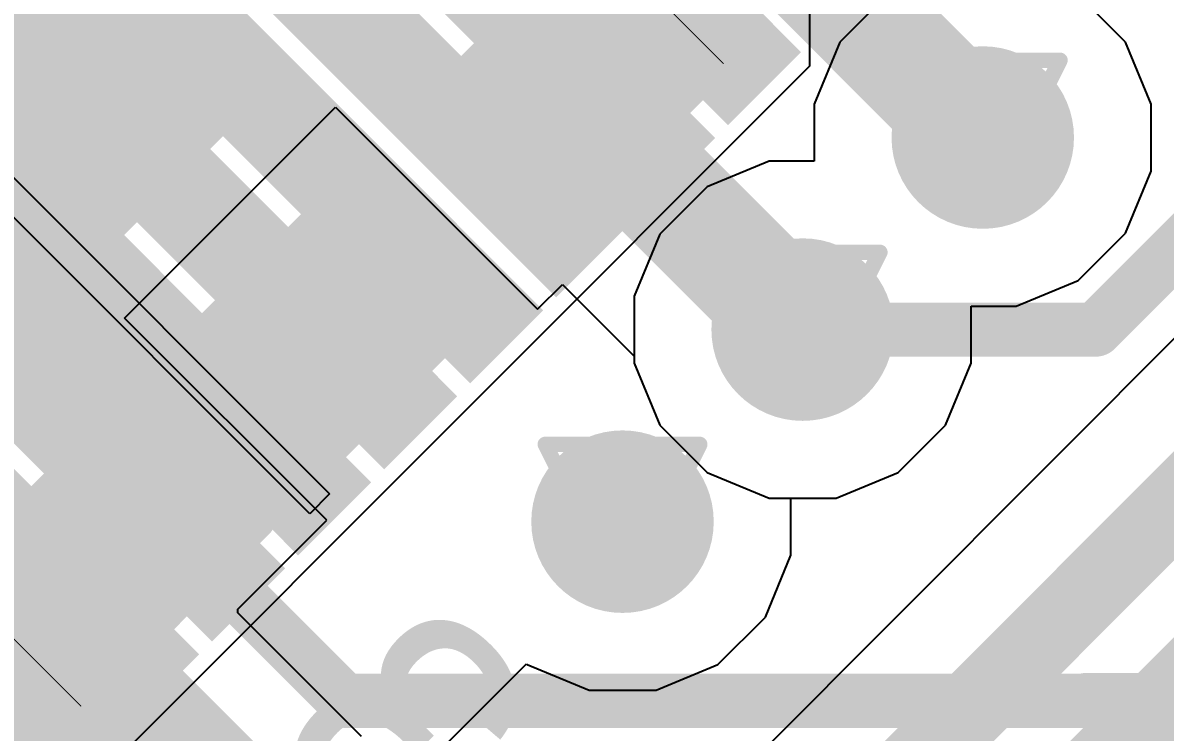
# Model space of a CAD drawing. Header units: inches. Extents: x 0 to 5359, y 0 to 5098.
# Drawn here: x 59.524 to 63.281, y 52.955 to 55.286 of the extents above; entities that cross this region are included whole.
import ezdxf

# ---------------------------------------------------------------- set-up
doc = ezdxf.new("R2010")
doc.units = ezdxf.units.IN
for name, color, linetype in [('Bottom Layer', 5, 'Continuous'), ('Bottom Overlay', 54, 'Continuous'), ('Bottom Paste', 16, 'Continuous'), ('Bottom Solder', 6, 'Continuous'), ('Drill Drawing', 1, 'Continuous'), ('Layer 1', 16, 'Continuous'), ('Layer 2', 76, 'Continuous'), ('Top Layer', 1, 'Continuous'), ('Top Paste', 8, 'Continuous'), ('Top Solder', 216, 'Continuous'), ('Via Holes', 16, 'Continuous')]:
    doc.layers.add(name, color=color, linetype=linetype)
doc.styles.add('Arial', font='', dxfattribs={"height": 0.2})
doc.styles.get('Arial').set_extended_font_data('Arial')

# ---------------------------------------------------------------- blocks, each defined once
blk = doc.blocks.new('LQFP_128_EP_14_14__64')
at = {"layer": 'Top Layer'}
for points in [[(6.849678959999999, 1.2995402), (6.849678959999999, 1.4995398), (8.349675959999999, 1.4995398), (8.349675959999999, 1.2995402)], [(6.849678959999999, 0.8999981999999997), (6.849678959999999, 1.0999978), (8.349675959999999, 1.0999978), (8.349675959999999, 0.8999982000000001)], [(6.849681499999999, 0.4999481999999998), (6.849681499999999, 0.6999477999999998), (8.3496785, 0.6999478000000001), (8.3496785, 0.4999482000000001)], [(6.849681499999999, 0.09989819999999985), (6.849681499999999, 0.2998977999999998), (8.3496785, 0.2998978000000001), (8.3496785, 0.09989820000000012)], [(6.849681499999999, -0.2998978000000001), (6.849681499999999, -0.09989820000000012), (8.3496785, -0.09989819999999985), (8.3496785, -0.2998977999999998)], [(6.849681499999999, -0.6999478000000001), (6.849681499999999, -0.4999482000000001), (8.3496785, -0.4999481999999998), (8.3496785, -0.6999477999999998)], [(6.849678959999999, -1.0999978), (6.849678959999999, -0.8999982000000001), (8.349675959999999, -0.8999981999999997), (8.349675959999999, -1.0999978)], [(6.849678959999999, -1.4995398), (6.849678959999999, -1.2995402), (8.349675959999999, -1.2995402), (8.349675959999999, -1.4995398)], [(6.849681499999999, -1.9000978), (6.849681499999999, -1.7000982), (8.3496785, -1.7000982), (8.3496785, -1.9000978)]]:
    blk.add_hatch(color=1, dxfattribs=at).paths.add_polyline_path(points)
at = {"layer": 'Top Paste'}
for points in [[(6.849678959999999, 1.2995402), (6.849678959999999, 1.4995398), (8.349675959999999, 1.4995398), (8.349675959999999, 1.2995402)], [(6.849678959999999, 0.8999981999999997), (6.849678959999999, 1.0999978), (8.349675959999999, 1.0999978), (8.349675959999999, 0.8999982000000001)], [(6.849681499999999, 0.4999481999999998), (6.849681499999999, 0.6999477999999998), (8.3496785, 0.6999478000000001), (8.3496785, 0.4999482000000001)], [(6.849681499999999, 0.09989819999999985), (6.849681499999999, 0.2998977999999998), (8.3496785, 0.2998978000000001), (8.3496785, 0.09989820000000012)], [(6.849681499999999, -0.2998978000000001), (6.849681499999999, -0.09989820000000012), (8.3496785, -0.09989819999999985), (8.3496785, -0.2998977999999998)], [(6.849681499999999, -0.6999478000000001), (6.849681499999999, -0.4999482000000001), (8.3496785, -0.4999481999999998), (8.3496785, -0.6999477999999998)], [(6.849678959999999, -1.0999978), (6.849678959999999, -0.8999982000000001), (8.349675959999999, -0.8999981999999997), (8.349675959999999, -1.0999978)], [(6.849678959999999, -1.4995398), (6.849678959999999, -1.2995402), (8.349675959999999, -1.2995402), (8.349675959999999, -1.4995398)], [(6.849681499999999, -1.9000978), (6.849681499999999, -1.7000982), (8.3496785, -1.7000982), (8.3496785, -1.9000978)]]:
    blk.add_hatch(color=8, dxfattribs=at).paths.add_polyline_path(points)
at = {"layer": 'Top Solder'}
for points in [[(6.77968164, 1.63009834), (6.77968164, 1.97009766), (8.419678359999999, 1.97009766), (8.419678359999999, 1.63009834)], [(6.7796791, 1.22954034), (6.7796791, 1.56953966), (8.419675819999998, 1.56953966), (8.419675819999998, 1.22954034)], [(6.7796791, 0.8299983399999998), (6.7796791, 1.16999766), (8.419675819999998, 1.16999766), (8.419675819999998, 0.8299983400000002)], [(6.77968164, 0.4299483399999998), (6.77968164, 0.7699476599999998), (8.419678359999999, 0.7699476600000001), (8.419678359999999, 0.4299483400000002)], [(6.77968164, 0.02989833999999985), (6.77968164, 0.3698976599999999), (8.419678359999999, 0.3698976600000001), (8.419678359999999, 0.02989834000000014)], [(6.77968164, -0.3698976600000001), (6.77968164, -0.02989834000000014), (8.419678359999999, -0.02989833999999985), (8.419678359999999, -0.3698976599999999)], [(6.77968164, -0.7699476600000001), (6.77968164, -0.4299483400000002), (8.419678359999999, -0.4299483399999998), (8.419678359999999, -0.7699476599999998)], [(6.7796791, -1.16999766), (6.7796791, -0.8299983400000002), (8.419675819999998, -0.8299983399999998), (8.419675819999998, -1.16999766)], [(6.7796791, -1.56953966), (6.7796791, -1.22954034), (8.419675819999998, -1.22954034), (8.419675819999998, -1.56953966)], [(6.77968164, -1.97009766), (6.77968164, -1.63009834), (8.419678359999999, -1.63009834), (8.419678359999999, -1.97009766)]]:
    blk.add_hatch(color=216, dxfattribs=at).paths.add_polyline_path(points)
blk = doc.blocks.new('R___0402_B_163')
at = {"layer": 'Bottom Layer'}
for points in [[(-0.2413, 0.3175), (-0.2412999999999999, -0.3175), (-0.6985, -0.3175), (-0.6985, 0.3175)], [(0.6985, 0.3175), (0.6985, -0.3175), (0.2413, -0.3175), (0.2412999999999999, 0.3175)]]:
    blk.add_hatch(color=5, dxfattribs=at).paths.add_polyline_path(points)
at = {"layer": 'Bottom Paste'}
for points in [[(-0.2413, 0.3175), (-0.2412999999999999, -0.3175), (-0.6985, -0.3175), (-0.6985, 0.3175)], [(0.6985, 0.3175), (0.6985, -0.3175), (0.2413, -0.3175), (0.2412999999999999, 0.3175)]]:
    blk.add_hatch(color=16, dxfattribs=at).paths.add_polyline_path(points)
at = {"layer": 'Bottom Solder'}
for points in [[(-0.18629884, 0.37250116), (-0.1862988399999999, -0.37250116), (-0.75350116, -0.37250116), (-0.75350116, 0.37250116)], [(0.75350116, 0.37250116), (0.75350116, -0.37250116), (0.18629884, -0.37250116), (0.1862988399999999, 0.37250116)]]:
    blk.add_hatch(color=6, dxfattribs=at).paths.add_polyline_path(points)
at = {"layer": 'Bottom Overlay'}
for points in [[(-0.7874, 0.4064, 0.127, 0.127, 0), (0.7874, 0.4064, 0.127, 0.127, 0)], [(-0.7874, -0.4064, 0.127, 0.127, 0), (-0.7874, 0.4064, 0.127, 0.127, 0)], [(0.7874, -0.4064, 0.127, 0.127, 0), (0.7874, 0.4064, 0.127, 0.127, 0)], [(-0.8128, 0.4318, 0.0032258, 0.0032258, 0), (0.8128, 0.4318, 0.0032258, 0.0032258, 0)], [(-0.7874, -0.4064, 0.127, 0.127, 0), (0.7874, -0.4064, 0.127, 0.127, 0)]]:
    blk.add_lwpolyline(points, format="xyseb", dxfattribs=at)
for points in [[(-0.8191499999999999, 0.4064, 0.0635, 0.0635, 1), (-0.7556499999999999, 0.4064, 0.0635, 0.0635, 1)], [(-0.8191499999999999, 0.4064, 0.0635, 0.0635, 1), (-0.7556499999999999, 0.4064, 0.0635, 0.0635, 1)], [(0.7556499999999999, 0.4064, 0.0635, 0.0635, 1), (0.8191499999999999, 0.4064, 0.0635, 0.0635, 1)], [(0.7556499999999999, 0.4064, 0.0635, 0.0635, 1), (0.8191499999999999, 0.4064, 0.0635, 0.0635, 1)], [(-0.81360518, 0.4318, 0.0016129, 0.0016129, 1), (-0.8119948199999999, 0.4318, 0.0016129, 0.0016129, 1)], [(0.8119948199999999, 0.4318, 0.0016129, 0.0016129, 1), (0.81360518, 0.4318, 0.0016129, 0.0016129, 1)], [(-0.8191499999999999, -0.4064, 0.0635, 0.0635, 1), (-0.7556499999999999, -0.4064, 0.0635, 0.0635, 1)], [(-0.8191499999999999, -0.4064, 0.0635, 0.0635, 1), (-0.7556499999999999, -0.4064, 0.0635, 0.0635, 1)], [(0.7556499999999999, -0.4064, 0.0635, 0.0635, 1), (0.8191499999999999, -0.4064, 0.0635, 0.0635, 1)], [(0.7556499999999999, -0.4064, 0.0635, 0.0635, 1), (0.8191499999999999, -0.4064, 0.0635, 0.0635, 1)]]:
    blk.add_lwpolyline(points, format="xyseb", close=True, dxfattribs=at)
blk = doc.blocks.new('R___0402_B_166')
at = {"layer": 'Bottom Layer'}
for points in [[(-0.2413, 0.3175), (-0.2412999999999999, -0.3175), (-0.6985, -0.3175), (-0.6985, 0.3175)], [(0.6985, 0.3175), (0.6985, -0.3175), (0.2413, -0.3175), (0.2412999999999999, 0.3175)]]:
    blk.add_hatch(color=5, dxfattribs=at).paths.add_polyline_path(points)
at = {"layer": 'Bottom Paste'}
for points in [[(-0.2413, 0.3175), (-0.2412999999999999, -0.3175), (-0.6985, -0.3175), (-0.6985, 0.3175)], [(0.6985, 0.3175), (0.6985, -0.3175), (0.2413, -0.3175), (0.2412999999999999, 0.3175)]]:
    blk.add_hatch(color=16, dxfattribs=at).paths.add_polyline_path(points)
at = {"layer": 'Bottom Solder'}
for points in [[(-0.18629884, 0.37250116), (-0.1862988399999999, -0.37250116), (-0.75350116, -0.37250116), (-0.75350116, 0.37250116)], [(0.75350116, 0.37250116), (0.75350116, -0.37250116), (0.18629884, -0.37250116), (0.1862988399999999, 0.37250116)]]:
    blk.add_hatch(color=6, dxfattribs=at).paths.add_polyline_path(points)
at = {"layer": 'Bottom Overlay'}
for points in [[(-0.7874, 0.4064, 0.127, 0.127, 0), (-0.7874, -0.4064, 0.127, 0.127, 0)], [(0.7874, 0.4064, 0.127, 0.127, 0), (-0.7874, 0.4064, 0.127, 0.127, 0)], [(0.7874, 0.4064, 0.127, 0.127, 0), (0.7874, -0.4064, 0.127, 0.127, 0)], [(0.8128, 0.4318, 0.0032258, 0.0032258, 0), (-0.8128, 0.4318, 0.0032258, 0.0032258, 0)], [(0.7874, -0.4064, 0.127, 0.127, 0), (-0.7874, -0.4064, 0.127, 0.127, 0)]]:
    blk.add_lwpolyline(points, format="xyseb", dxfattribs=at)
for points in [[(-0.8191499999999999, 0.4064, 0.0635, 0.0635, 1), (-0.7556499999999999, 0.4064, 0.0635, 0.0635, 1)], [(-0.8191499999999999, 0.4064, 0.0635, 0.0635, 1), (-0.7556499999999999, 0.4064, 0.0635, 0.0635, 1)], [(0.7556499999999999, 0.4064, 0.0635, 0.0635, 1), (0.8191499999999999, 0.4064, 0.0635, 0.0635, 1)], [(0.7556499999999999, 0.4064, 0.0635, 0.0635, 1), (0.8191499999999999, 0.4064, 0.0635, 0.0635, 1)], [(-0.81360518, 0.4318, 0.0016129, 0.0016129, 1), (-0.8119948199999999, 0.4318, 0.0016129, 0.0016129, 1)], [(0.8119948199999999, 0.4318, 0.0016129, 0.0016129, 1), (0.81360518, 0.4318, 0.0016129, 0.0016129, 1)], [(-0.8191499999999999, -0.4064, 0.0635, 0.0635, 1), (-0.7556499999999999, -0.4064, 0.0635, 0.0635, 1)], [(-0.8191499999999999, -0.4064, 0.0635, 0.0635, 1), (-0.7556499999999999, -0.4064, 0.0635, 0.0635, 1)], [(0.7556499999999999, -0.4064, 0.0635, 0.0635, 1), (0.8191499999999999, -0.4064, 0.0635, 0.0635, 1)], [(0.7556499999999999, -0.4064, 0.0635, 0.0635, 1), (0.8191499999999999, -0.4064, 0.0635, 0.0635, 1)]]:
    blk.add_lwpolyline(points, format="xyseb", close=True, dxfattribs=at)
blk = doc.blocks.new('C___0402_B_353')
at = {"layer": 'Bottom Layer'}
for points in [[(-0.2413, 0.3175), (-0.2412999999999999, -0.3175), (-0.6985, -0.3175), (-0.6985, 0.3175)], [(0.6985, 0.3175), (0.6985, -0.3175), (0.2413, -0.3175), (0.2412999999999999, 0.3175)]]:
    blk.add_hatch(color=5, dxfattribs=at).paths.add_polyline_path(points)
at = {"layer": 'Bottom Paste'}
for points in [[(-0.2413, 0.3175), (-0.2412999999999999, -0.3175), (-0.6985, -0.3175), (-0.6985, 0.3175)], [(0.6985, 0.3175), (0.6985, -0.3175), (0.2413, -0.3175), (0.2412999999999999, 0.3175)]]:
    blk.add_hatch(color=16, dxfattribs=at).paths.add_polyline_path(points)
at = {"layer": 'Bottom Solder'}
for points in [[(-0.18130012, 0.37749988), (-0.18130012, -0.37749988), (-0.7584998799999999, -0.37749988), (-0.7584998799999999, 0.37749988)], [(0.7584998799999999, 0.37749988), (0.7584998799999999, -0.37749988), (0.18130012, -0.37749988), (0.18130012, 0.37749988)]]:
    blk.add_hatch(color=6, dxfattribs=at).paths.add_polyline_path(points)
at = {"layer": 'Bottom Overlay'}
for points in [[(-0.2794, 0.40640254, 0.127, 0.127, 0), (-0.7874, 0.4064, 0.127, 0.127, 0)], [(-0.7874, 0.4064, 0.127, 0.127, 0), (-0.7874, -0.4064, 0.127, 0.127, 0)], [(0.7874, 0.4064, 0.127, 0.127, 0), (0.2794, 0.4064, 0.127, 0.127, 0)], [(0.7874, 0.4064, 0.127, 0.127, 0), (0.7874, -0.4064, 0.127, 0.127, 0)], [(-0.2794, -0.4064, 0.127, 0.127, 0), (-0.7874, -0.4064, 0.127, 0.127, 0)], [(0.7874, -0.4064, 0.127, 0.127, 0), (0.2794, -0.4064, 0.127, 0.127, 0)]]:
    blk.add_lwpolyline(points, format="xyseb", dxfattribs=at)
for points in [[(-0.8191499999999999, 0.4064, 0.0635, 0.0635, 1), (-0.7556499999999999, 0.4064, 0.0635, 0.0635, 1)], [(-0.8191499999999999, 0.4064, 0.0635, 0.0635, 1), (-0.7556499999999999, 0.4064, 0.0635, 0.0635, 1)], [(-0.31115, 0.40640254, 0.0635, 0.0635, 1), (-0.24765, 0.40640254, 0.0635, 0.0635, 1)], [(0.24765, 0.4064, 0.0635, 0.0635, 1), (0.31115, 0.4064, 0.0635, 0.0635, 1)], [(0.7556499999999999, 0.4064, 0.0635, 0.0635, 1), (0.8191499999999999, 0.4064, 0.0635, 0.0635, 1)], [(0.7556499999999999, 0.4064, 0.0635, 0.0635, 1), (0.8191499999999999, 0.4064, 0.0635, 0.0635, 1)], [(-0.8191499999999999, -0.4064, 0.0635, 0.0635, 1), (-0.7556499999999999, -0.4064, 0.0635, 0.0635, 1)], [(-0.8191499999999999, -0.4064, 0.0635, 0.0635, 1), (-0.7556499999999999, -0.4064, 0.0635, 0.0635, 1)], [(-0.31115, -0.4064, 0.0635, 0.0635, 1), (-0.24765, -0.4064, 0.0635, 0.0635, 1)], [(0.24765, -0.4064, 0.0635, 0.0635, 1), (0.31115, -0.4064, 0.0635, 0.0635, 1)], [(0.7556499999999999, -0.4064, 0.0635, 0.0635, 1), (0.8191499999999999, -0.4064, 0.0635, 0.0635, 1)], [(0.7556499999999999, -0.4064, 0.0635, 0.0635, 1), (0.8191499999999999, -0.4064, 0.0635, 0.0635, 1)]]:
    blk.add_lwpolyline(points, format="xyseb", close=True, dxfattribs=at)
blk = doc.blocks.new('C___0402_B_358')
at = {"layer": 'Bottom Layer'}
for points in [[(-0.2413, 0.3175), (-0.2412999999999999, -0.3175), (-0.6985, -0.3175), (-0.6985, 0.3175)], [(0.6985, 0.3175), (0.6985, -0.3175), (0.2413, -0.3175), (0.2412999999999999, 0.3175)]]:
    blk.add_hatch(color=5, dxfattribs=at).paths.add_polyline_path(points)
at = {"layer": 'Bottom Paste'}
for points in [[(-0.2413, 0.3175), (-0.2412999999999999, -0.3175), (-0.6985, -0.3175), (-0.6985, 0.3175)], [(0.6985, 0.3175), (0.6985, -0.3175), (0.2413, -0.3175), (0.2412999999999999, 0.3175)]]:
    blk.add_hatch(color=16, dxfattribs=at).paths.add_polyline_path(points)
at = {"layer": 'Bottom Solder'}
for points in [[(-0.18130012, 0.37749988), (-0.18130012, -0.37749988), (-0.7584998799999999, -0.37749988), (-0.7584998799999999, 0.37749988)], [(0.7584998799999999, 0.37749988), (0.7584998799999999, -0.37749988), (0.18130012, -0.37749988), (0.18130012, 0.37749988)]]:
    blk.add_hatch(color=6, dxfattribs=at).paths.add_polyline_path(points)
at = {"layer": 'Bottom Overlay'}
for points in [[(-0.7874, 0.4064, 0.127, 0.127, 0), (-0.7874, -0.4064, 0.127, 0.127, 0)], [(-0.2794, 0.4064, 0.127, 0.127, 0), (-0.7874, 0.4064, 0.127, 0.127, 0)], [(0.7874, 0.4064, 0.127, 0.127, 0), (0.2794, 0.4064, 0.127, 0.127, 0)], [(0.7874, 0.4064, 0.127, 0.127, 0), (0.7874, -0.4064, 0.127, 0.127, 0)], [(-0.2794, -0.4064, 0.127, 0.127, 0), (-0.7874, -0.4064, 0.127, 0.127, 0)], [(0.7874, -0.4064, 0.127, 0.127, 0), (0.2794, -0.4064, 0.127, 0.127, 0)]]:
    blk.add_lwpolyline(points, format="xyseb", dxfattribs=at)
for points in [[(-0.8191499999999999, 0.4064, 0.0635, 0.0635, 1), (-0.7556499999999999, 0.4064, 0.0635, 0.0635, 1)], [(-0.8191499999999999, 0.4064, 0.0635, 0.0635, 1), (-0.7556499999999999, 0.4064, 0.0635, 0.0635, 1)], [(-0.31115, 0.4064, 0.0635, 0.0635, 1), (-0.24765, 0.4064, 0.0635, 0.0635, 1)], [(0.24765, 0.4064, 0.0635, 0.0635, 1), (0.31115, 0.4064, 0.0635, 0.0635, 1)], [(0.7556499999999999, 0.4064, 0.0635, 0.0635, 1), (0.8191499999999999, 0.4064, 0.0635, 0.0635, 1)], [(0.7556499999999999, 0.4064, 0.0635, 0.0635, 1), (0.8191499999999999, 0.4064, 0.0635, 0.0635, 1)], [(-0.8191499999999999, -0.4064, 0.0635, 0.0635, 1), (-0.7556499999999999, -0.4064, 0.0635, 0.0635, 1)], [(-0.8191499999999999, -0.4064, 0.0635, 0.0635, 1), (-0.7556499999999999, -0.4064, 0.0635, 0.0635, 1)], [(-0.31115, -0.4064, 0.0635, 0.0635, 1), (-0.24765, -0.4064, 0.0635, 0.0635, 1)], [(0.24765, -0.4064, 0.0635, 0.0635, 1), (0.31115, -0.4064, 0.0635, 0.0635, 1)], [(0.7556499999999999, -0.4064, 0.0635, 0.0635, 1), (0.8191499999999999, -0.4064, 0.0635, 0.0635, 1)], [(0.7556499999999999, -0.4064, 0.0635, 0.0635, 1), (0.8191499999999999, -0.4064, 0.0635, 0.0635, 1)]]:
    blk.add_lwpolyline(points, format="xyseb", close=True, dxfattribs=at)

msp = doc.modelspace()

# ---------------------------------------------------------------- hatches: boundary and pattern name
at = {"layer": 'Bottom Layer'}
h = msp.add_hatch(color=5, dxfattribs=at)
edge = h.paths.add_edge_path()
edge.add_arc((62.68080936, 54.90926788), 0.2999994, 0, 360)
h = msp.add_hatch(color=5, dxfattribs=at)
edge = h.paths.add_edge_path()
edge.add_arc((62.08848136, 54.27793818), 0.2999994, 0, 360)
h = msp.add_hatch(color=5, dxfattribs=at)
edge = h.paths.add_edge_path()
edge.add_arc((61.49615336, 53.64660848), 0.2999994, 0, 360)
at = {"layer": 'Layer 1'}
h = msp.add_hatch(color=16, dxfattribs=at)
edge = h.paths.add_edge_path()
edge.add_arc((62.68080936, 54.90926788), 0.2999994, 0, 360)
h = msp.add_hatch(color=16, dxfattribs=at)
edge = h.paths.add_edge_path()
edge.add_arc((62.08848136, 54.27793818), 0.2999994, 0, 360)
h = msp.add_hatch(color=16, dxfattribs=at)
edge = h.paths.add_edge_path()
edge.add_arc((61.49615336, 53.64660848), 0.2999994, 0, 360)
at = {"layer": 'Layer 2'}
h = msp.add_hatch(color=76, dxfattribs=at)
edge = h.paths.add_edge_path()
edge.add_arc((62.68080936, 54.90926788), 0.2999994, 0, 360)
h = msp.add_hatch(color=76, dxfattribs=at)
edge = h.paths.add_edge_path()
edge.add_arc((62.08848136, 54.27793818), 0.2999994, 0, 360)
h = msp.add_hatch(color=76, dxfattribs=at)
edge = h.paths.add_edge_path()
edge.add_arc((61.49615336, 53.64660848), 0.2999994, 0, 360)
at = {"layer": 'Top Layer'}
msp.add_hatch(color=1, dxfattribs=at).paths.add_polyline_path([(59.09775835999999, 55.2727114), (58.9296637, 55.10461673999999), (60.41440799999999, 53.61987243999999), (60.58250266, 53.7879671)])
h = msp.add_hatch(color=1, dxfattribs=at)
edge = h.paths.add_edge_path()
edge.add_arc((62.68080936, 54.90926788), 0.2999994, 0, 360)
h = msp.add_hatch(color=1, dxfattribs=at)
edge = h.paths.add_edge_path()
edge.add_arc((62.08848136, 54.27793818), 0.2999994, 0, 360)
h = msp.add_hatch(color=1, dxfattribs=at)
edge = h.paths.add_edge_path()
edge.add_arc((61.49615336, 53.64660848), 0.2999994, 0, 360)
at = {"layer": 'Via Holes'}
h = msp.add_hatch(color=7, dxfattribs=at)
edge = h.paths.add_edge_path()
edge.add_arc((62.68080936, 54.90926788), 0.1499997, 0, 360)
h = msp.add_hatch(color=7, dxfattribs=at)
edge = h.paths.add_edge_path()
edge.add_arc((62.08848136, 54.27793818), 0.1499997, 0, 360)
h = msp.add_hatch(color=7, dxfattribs=at)
edge = h.paths.add_edge_path()
edge.add_arc((61.49615336, 53.64660848), 0.1499997, 0, 360)

# ---------------------------------------------------------------- linework, layer by layer
at = {"layer": 'Bottom Layer'}
for p, q in [((68.5018442, 59.4508971), (61.46823368, 52.40384489999999)), ((63.15046805999999, 55.22308233999999), (62.99462382, 55.37892658)), ((63.23480876, 55.01946578), (63.15046805999999, 55.22308233999999)), ((59.85895318, 54.31578163999999), (60.55233253999999, 55.009161)), ((60.55233253999999, 55.009161), (61.21687273999999, 54.3446208)), ((63.23480876, 54.79906998), (63.23480876, 55.01946578)), ((63.15046805999999, 54.59545342), (63.23480876, 54.79906998)), ((62.99462382, 54.43960917999999), (63.15046805999999, 54.59545342)), ((62.79100725999999, 54.35526848), (62.99462382, 54.43960917999999)), ((61.21687273999999, 54.3446208), (61.29886901999999, 54.42661707999999)), ((61.29886901999999, 54.42661707999999), (61.53448196, 54.19100667999999)), ((62.64248076, 54.16774027999999), (62.64248076, 54.35526848)), ((62.64248076, 54.35526848), (62.79100725999999, 54.35526848)), ((60.52349338, 53.65124143999999), (59.85895318, 54.31578163999999)), ((61.53448196, 54.19100667999999), (61.53448196, 54.16774027999999)), ((61.53448196, 54.16774027999999), (61.61882266, 53.96412372)), ((62.55814006, 53.96412372), (62.64248076, 54.16774027999999)), ((61.61882266, 53.96412372), (61.7746669, 53.80827948)), ((62.40229582, 53.80827948), (62.55814006, 53.96412372)), ((61.7746669, 53.80827948), (61.97828345999999, 53.72393878)), ((62.19867925999999, 53.72393878), (62.40229582, 53.80827948)), ((61.97828345999999, 53.72393878), (62.19867925999999, 53.72393878)), ((60.23134004, 53.35908809999999), (60.52349338, 53.65124143999999)), ((60.23134004, 53.34716533999999), (60.23134004, 53.35908809999999)), ((60.6377248, 52.94077803999999), (60.23134004, 53.34716533999999))]:
    msp.add_line(p, q, dxfattribs=at)
for points in [[(60.92321063999999, 51.30788062, 0.254, 0.254, 0), (70.45083954, 60.85371877999999, 0.254, 0.254, 0)], [(61.22895806, 51.0029714, 0.254, 0.254, 0), (70.75630501999999, 60.54852508, 0.254, 0.254, 0)], [(59.15645014, 55.83809762, 0.3809999999999999, 0.3809999999999999, 0), (59.90067014, 55.09387761999999, 0.3809999999999999, 0.3809999999999999, 0)], [(62.11153185999999, 55.47854537999999, 0.3809999999999999, 0.3809999999999999, 0), (62.67224194, 54.9178353, 0.3809999999999999, 0.3809999999999999, 0)], [(59.90067014, 55.06539406, 0.3809999999999999, 0.3809999999999999, 0), (59.90067014, 55.09387761999999, 0.3809999999999999, 0.3809999999999999, 0)], [(61.2797352, 55.08668434, 0.3809999999999999, 0.3809999999999999, 0), (62.08848136, 54.27793818, 0.3809999999999999, 0.3809999999999999, 0)], [(59.80319256, 54.96791648, 0.3809999999999999, 0.3809999999999999, 0), (59.90067014, 55.06539406, 0.3809999999999999, 0.3809999999999999, 0)], [(59.715273, 53.52551905999999, 0.3809999999999999, 0.3809999999999999, 0), (59.77813292, 53.58837898, 0.3809999999999999, 0.3809999999999999, 0)], [(59.715273, 53.4716355, 0.3809999999999999, 0.3809999999999999, 0), (59.715273, 53.52551905999999, 0.3809999999999999, 0.3809999999999999, 0)], [(59.715273, 53.4716355, 0.3809999999999999, 0.3809999999999999, 0), (59.77813292, 53.40877557999999, 0.3809999999999999, 0.3809999999999999, 0)], [(59.77813292, 53.15943901999999, 0.3809999999999999, 0.3809999999999999, 0), (59.77813292, 53.40877557999999, 0.3809999999999999, 0.3809999999999999, 0)], [(59.77813292, 53.15943901999999, 0.3809999999999999, 0.3809999999999999, 0), (60.3172657, 52.62030624000001, 0.3809999999999999, 0.3809999999999999, 0)]]:
    msp.add_lwpolyline(points, format="xyseb", dxfattribs=at)
for points in [[(59.80542014, 55.09387761999999, 0.1905, 0.1905, 1), (59.99592014, 55.09387761999999, 0.1905, 0.1905, 1)], [(59.80542014, 55.09387761999999, 0.1905, 0.1905, 1), (59.99592014, 55.09387761999999, 0.1905, 0.1905, 1)], [(61.18448519999999, 55.08668434, 0.1905, 0.1905, 1), (61.3749852, 55.08668434, 0.1905, 0.1905, 1)], [(59.80542014, 55.06539406, 0.1905, 0.1905, 1), (59.99592014, 55.06539406, 0.1905, 0.1905, 1)], [(59.80542014, 55.06539406, 0.1905, 0.1905, 1), (59.99592014, 55.06539406, 0.1905, 0.1905, 1)], [(59.70794256, 54.96791648, 0.1905, 0.1905, 1), (59.89844255999999, 54.96791648, 0.1905, 0.1905, 1)], [(62.57699193999999, 54.9178353, 0.1905, 0.1905, 1), (62.76749194, 54.9178353, 0.1905, 0.1905, 1)], [(61.99323136, 54.27793818, 0.1905, 0.1905, 1), (62.18373136, 54.27793818, 0.1905, 0.1905, 1)], [(59.68288292, 53.58837898, 0.1905, 0.1905, 1), (59.87338292, 53.58837898, 0.1905, 0.1905, 1)], [(59.620023, 53.52551905999999, 0.1905, 0.1905, 1), (59.810523, 53.52551905999999, 0.1905, 0.1905, 1)], [(59.620023, 53.52551905999999, 0.1905, 0.1905, 1), (59.810523, 53.52551905999999, 0.1905, 0.1905, 1)], [(59.620023, 53.4716355, 0.1905, 0.1905, 1), (59.810523, 53.4716355, 0.1905, 0.1905, 1)], [(59.620023, 53.4716355, 0.1905, 0.1905, 1), (59.810523, 53.4716355, 0.1905, 0.1905, 1)], [(59.68288292, 53.40877557999999, 0.1905, 0.1905, 1), (59.87338292, 53.40877557999999, 0.1905, 0.1905, 1)], [(59.68288292, 53.40877557999999, 0.1905, 0.1905, 1), (59.87338292, 53.40877557999999, 0.1905, 0.1905, 1)], [(59.68288292, 53.15943901999999, 0.1905, 0.1905, 1), (59.87338292, 53.15943901999999, 0.1905, 0.1905, 1)], [(59.68288292, 53.15943901999999, 0.1905, 0.1905, 1), (59.87338292, 53.15943901999999, 0.1905, 0.1905, 1)]]:
    msp.add_lwpolyline(points, format="xyseb", close=True, dxfattribs=at)
at = {"layer": 'Drill Drawing'}
for points in [[(62.42680935999999, 55.16326788, 0.0508, 0.0508, 0), (62.93480936, 55.16326788, 0.0508, 0.0508, 0)], [(62.42680935999999, 55.16326788, 0.0508, 0.0508, 0), (62.68080936, 54.65526788, 0.0508, 0.0508, 0)], [(62.68080936, 54.65526788, 0.0508, 0.0508, 0), (62.93480936, 55.16326788, 0.0508, 0.0508, 0)], [(61.83448135999999, 54.53193817999999, 0.0508, 0.0508, 0), (62.34248135999999, 54.53193817999999, 0.0508, 0.0508, 0)], [(61.83448135999999, 54.53193817999999, 0.0508, 0.0508, 0), (62.08848136, 54.02393817999999, 0.0508, 0.0508, 0)], [(62.08848136, 54.02393817999999, 0.0508, 0.0508, 0), (62.34248135999999, 54.53193817999999, 0.0508, 0.0508, 0)], [(61.24215335999999, 53.90060848, 0.0508, 0.0508, 0), (61.75015335999999, 53.90060848, 0.0508, 0.0508, 0)], [(61.24215335999999, 53.90060848, 0.0508, 0.0508, 0), (61.49615336, 53.39260848, 0.0508, 0.0508, 0)], [(61.49615336, 53.39260848, 0.0508, 0.0508, 0), (61.75015335999999, 53.90060848, 0.0508, 0.0508, 0)]]:
    msp.add_lwpolyline(points, format="xyseb", dxfattribs=at)
for points in [[(62.41410936, 55.16326788, 0.0254, 0.0254, 1), (62.43950936, 55.16326788, 0.0254, 0.0254, 1)], [(62.41410936, 55.16326788, 0.0254, 0.0254, 1), (62.43950936, 55.16326788, 0.0254, 0.0254, 1)], [(62.92210936, 55.16326788, 0.0254, 0.0254, 1), (62.94750936, 55.16326788, 0.0254, 0.0254, 1)], [(62.92210936, 55.16326788, 0.0254, 0.0254, 1), (62.94750936, 55.16326788, 0.0254, 0.0254, 1)], [(62.66810936, 54.65526788, 0.0254, 0.0254, 1), (62.69350935999999, 54.65526788, 0.0254, 0.0254, 1)], [(62.66810936, 54.65526788, 0.0254, 0.0254, 1), (62.69350935999999, 54.65526788, 0.0254, 0.0254, 1)], [(61.82178136, 54.53193817999999, 0.0254, 0.0254, 1), (61.84718135999999, 54.53193817999999, 0.0254, 0.0254, 1)], [(61.82178136, 54.53193817999999, 0.0254, 0.0254, 1), (61.84718135999999, 54.53193817999999, 0.0254, 0.0254, 1)], [(62.32978136, 54.53193817999999, 0.0254, 0.0254, 1), (62.35518136, 54.53193817999999, 0.0254, 0.0254, 1)], [(62.32978136, 54.53193817999999, 0.0254, 0.0254, 1), (62.35518136, 54.53193817999999, 0.0254, 0.0254, 1)], [(62.07578135999999, 54.02393817999999, 0.0254, 0.0254, 1), (62.10118135999999, 54.02393817999999, 0.0254, 0.0254, 1)], [(62.07578135999999, 54.02393817999999, 0.0254, 0.0254, 1), (62.10118135999999, 54.02393817999999, 0.0254, 0.0254, 1)], [(61.22945336, 53.90060848, 0.0254, 0.0254, 1), (61.25485336, 53.90060848, 0.0254, 0.0254, 1)], [(61.22945336, 53.90060848, 0.0254, 0.0254, 1), (61.25485336, 53.90060848, 0.0254, 0.0254, 1)], [(61.73745336, 53.90060848, 0.0254, 0.0254, 1), (61.76285335999999, 53.90060848, 0.0254, 0.0254, 1)], [(61.73745336, 53.90060848, 0.0254, 0.0254, 1), (61.76285335999999, 53.90060848, 0.0254, 0.0254, 1)], [(61.48345335999999, 53.39260848, 0.0254, 0.0254, 1), (61.50885336, 53.39260848, 0.0254, 0.0254, 1)], [(61.48345335999999, 53.39260848, 0.0254, 0.0254, 1), (61.50885336, 53.39260848, 0.0254, 0.0254, 1)]]:
    msp.add_lwpolyline(points, format="xyseb", close=True, dxfattribs=at)
at = {"layer": 'Layer 1'}
for p, q in [((62.36699489999999, 55.37892658), (62.21115066, 55.22308233999999)), ((63.15046805999999, 55.22308233999999), (62.99462382, 55.37892658)), ((62.21115066, 55.22308233999999), (62.12680996, 55.01946578)), ((63.23480876, 55.01946578), (63.15046805999999, 55.22308233999999)), ((62.12680996, 55.01946578), (62.12680996, 54.83193758)), ((63.23480876, 54.79906998), (63.23480876, 55.01946578)), ((61.97828345999999, 54.83193758), (61.7746669, 54.74759688)), ((62.12680996, 54.83193758), (61.97828345999999, 54.83193758)), ((63.15046805999999, 54.59545342), (63.23480876, 54.79906998)), ((61.7746669, 54.74759688), (61.61882266, 54.59175264)), ((61.61882266, 54.59175264), (61.53448196, 54.38813608)), ((62.99462382, 54.43960917999999), (63.15046805999999, 54.59545342)), ((62.79100725999999, 54.35526848), (62.99462382, 54.43960917999999)), ((61.53448196, 54.38813608), (61.53448196, 54.16774027999999)), ((62.64248076, 54.16774027999999), (62.64248076, 54.35526848)), ((62.64248076, 54.35526848), (62.79100725999999, 54.35526848)), ((61.53448196, 54.16774027999999), (61.61882266, 53.96412372)), ((62.55814006, 53.96412372), (62.64248076, 54.16774027999999)), ((61.61882266, 53.96412372), (61.7746669, 53.80827948)), ((62.40229582, 53.80827948), (62.55814006, 53.96412372)), ((61.7746669, 53.80827948), (61.97828345999999, 53.72393878)), ((62.19867925999999, 53.72393878), (62.40229582, 53.80827948)), ((61.97828345999999, 53.72393878), (62.19867925999999, 53.72393878))]:
    msp.add_line(p, q, dxfattribs=at)
at = {"layer": 'Layer 2'}
for p, q in [((62.11152932, 55.59541586), (62.11152677999999, 55.14349144)), ((63.15046805999999, 55.22308233999999), (62.99462382, 55.37892658)), ((63.23480876, 55.01946578), (63.15046805999999, 55.22308233999999)), ((62.11152677999999, 55.14349144), (59.84099537999999, 52.87295749999999)), ((63.23480876, 54.79906998), (63.23480876, 55.01946578)), ((63.15046805999999, 54.59545342), (63.23480876, 54.79906998)), ((62.99462382, 54.43960917999999), (63.15046805999999, 54.59545342)), ((62.79100725999999, 54.35526848), (62.99462382, 54.43960917999999)), ((62.64248076, 54.16774027999999), (62.64248076, 54.35526848)), ((62.64248076, 54.35526848), (62.79100725999999, 54.35526848)), ((62.55814006, 53.96412372), (62.64248076, 54.16774027999999)), ((62.40229582, 53.80827948), (62.55814006, 53.96412372)), ((62.19867925999999, 53.72393878), (62.40229582, 53.80827948)), ((62.05015276, 53.53641058), (62.05015276, 53.72393878)), ((62.05015276, 53.72393878), (62.19867925999999, 53.72393878)), ((61.96581206, 53.33279401999999), (62.05015276, 53.53641058)), ((61.80996782, 53.17694977999999), (61.96581206, 53.33279401999999)), ((60.2345379, 52.2335379), (61.18014434, 53.17914433999999)), ((61.18014434, 53.17914433999999), (61.1823389, 53.17694977999999)), ((61.1823389, 53.17694977999999), (61.38595545999999, 53.09260908)), ((61.60635125999999, 53.09260908), (61.80996782, 53.17694977999999)), ((61.38595545999999, 53.09260908), (61.60635125999999, 53.09260908))]:
    msp.add_line(p, q, dxfattribs=at)
at = {"layer": 'Top Layer'}
for p, q in [((59.2922487, 54.97822888), (60.53251037999999, 53.73796719999999)), ((60.46738732, 53.67284159999999), (59.2271231, 54.91310581999999)), ((60.53251037999999, 53.73796719999999), (60.46738732, 53.67284159999999))]:
    msp.add_line(p, q, dxfattribs=at)
for points in [[(59.2372323, 55.53387927999999, 0.1778, 0.1778, 0), (60.25249824, 54.51861333999999, 0.1778, 0.1778, 0)], [(62.13417342, 55.46535008, 0.1778, 0.1778, 0), (62.68080936, 54.91871414, 0.1778, 0.1778, 0)], [(59.22641189999999, 54.97893499999999, 0.1778, 0.1778, 0), (59.96962098, 54.23572846, 0.1778, 0.1778, 0)], [(62.68080936, 54.90926788, 0.1778, 0.1778, 0), (62.68080936, 54.91871414, 0.1778, 0.1778, 0)], [(63.05244946, 54.27793818, 0.1778, 0.1778, 0), (63.49763272, 54.72312144, 0.1778, 0.1778, 0)], [(60.25249824, 54.5186108, 0.1778, 0.1778, 0), (60.25249824, 54.51861333999999, 0.1778, 0.1778, 0)], [(62.08848136, 54.27793818, 0.1778, 0.1778, 0), (63.05244946, 54.27793818, 0.1778, 0.1778, 0)], [(59.68674118, 53.95285627999999, 0.1778, 0.1778, 0), (59.68674626, 53.95285627999999, 0.1778, 0.1778, 0)], [(59.68674626, 53.95285627999999, 0.1778, 0.1778, 0), (60.58197434, 53.0576282, 0.1778, 0.1778, 0)], [(59.40422206, 53.67033716, 0.1778, 0.1778, 0), (60.37253102, 52.70202819999999, 0.1778, 0.1778, 0)], [(60.58197434, 53.0576282, 0.1778, 0.1778, 0), (63.01978505999999, 53.0576282, 0.1778, 0.1778, 0)], [(63.01978505999999, 53.0576282, 0.1778, 0.1778, 0), (63.02282798, 53.06067111999999, 0.1778, 0.1778, 0)], [(63.02282798, 53.06067111999999, 0.1778, 0.1778, 0), (63.538354, 53.06067111999999, 0.1778, 0.1778, 0)]]:
    msp.add_lwpolyline(points, format="xyseb", dxfattribs=at)
for points in [[(62.63635936, 54.91871414, 0.08889999999999999, 0.08889999999999999, 1), (62.72525936, 54.91871414, 0.08889999999999999, 0.08889999999999999, 1)], [(62.63635936, 54.91871414, 0.08889999999999999, 0.08889999999999999, 1), (62.72525936, 54.91871414, 0.08889999999999999, 0.08889999999999999, 1)], [(62.63635936, 54.90926788, 0.08889999999999999, 0.08889999999999999, 1), (62.72525936, 54.90926788, 0.08889999999999999, 0.08889999999999999, 1)], [(60.20804824, 54.51861333999999, 0.08889999999999999, 0.08889999999999999, 1), (60.29694824, 54.51861333999999, 0.08889999999999999, 0.08889999999999999, 1)], [(60.20804824, 54.51861333999999, 0.08889999999999999, 0.08889999999999999, 1), (60.29694824, 54.51861333999999, 0.08889999999999999, 0.08889999999999999, 1)], [(60.20804824, 54.5186108, 0.08889999999999999, 0.08889999999999999, 1), (60.29694824, 54.5186108, 0.08889999999999999, 0.08889999999999999, 1)], [(62.04403136, 54.27793818, 0.08889999999999999, 0.08889999999999999, 1), (62.13293135999999, 54.27793818, 0.08889999999999999, 0.08889999999999999, 1)], [(63.00799945999999, 54.27793818, 0.08889999999999999, 0.08889999999999999, 1), (63.09689946, 54.27793818, 0.08889999999999999, 0.08889999999999999, 1)], [(63.00799945999999, 54.27793818, 0.08889999999999999, 0.08889999999999999, 1), (63.09689946, 54.27793818, 0.08889999999999999, 0.08889999999999999, 1)], [(59.92517097999999, 54.23572846, 0.08889999999999999, 0.08889999999999999, 1), (60.01407098, 54.23572846, 0.08889999999999999, 0.08889999999999999, 1)], [(59.64229118, 53.95285627999999, 0.08889999999999999, 0.08889999999999999, 1), (59.73119118, 53.95285627999999, 0.08889999999999999, 0.08889999999999999, 1)], [(59.64229626, 53.95285627999999, 0.08889999999999999, 0.08889999999999999, 1), (59.73119626, 53.95285627999999, 0.08889999999999999, 0.08889999999999999, 1)], [(59.64229626, 53.95285627999999, 0.08889999999999999, 0.08889999999999999, 1), (59.73119626, 53.95285627999999, 0.08889999999999999, 0.08889999999999999, 1)], [(60.53752434, 53.0576282, 0.08889999999999999, 0.08889999999999999, 1), (60.62642433999999, 53.0576282, 0.08889999999999999, 0.08889999999999999, 1)], [(60.53752434, 53.0576282, 0.08889999999999999, 0.08889999999999999, 1), (60.62642433999999, 53.0576282, 0.08889999999999999, 0.08889999999999999, 1)], [(62.97533505999999, 53.0576282, 0.08889999999999999, 0.08889999999999999, 1), (63.06423506, 53.0576282, 0.08889999999999999, 0.08889999999999999, 1)], [(62.97533505999999, 53.0576282, 0.08889999999999999, 0.08889999999999999, 1), (63.06423506, 53.0576282, 0.08889999999999999, 0.08889999999999999, 1)], [(62.97837798, 53.06067111999999, 0.08889999999999999, 0.08889999999999999, 1), (63.06727797999999, 53.06067111999999, 0.08889999999999999, 0.08889999999999999, 1)], [(62.97837798, 53.06067111999999, 0.08889999999999999, 0.08889999999999999, 1), (63.06727797999999, 53.06067111999999, 0.08889999999999999, 0.08889999999999999, 1)]]:
    msp.add_lwpolyline(points, format="xyseb", close=True, dxfattribs=at)

# ---------------------------------------------------------------- block references
for name, p, rotation in [('LQFP_128_EP_14_14__64', (55.02006268, 60.03374581999999), 315), ('R___0402_B_163', (60.9474651, 55.42225136), 315), ('C___0402_B_353', (60.19666396, 54.67145022), 135), ('R___0402_B_166', (59.44586281999999, 53.92064908), 135), ('C___0402_B_358', (58.69506168, 53.16984794), 135)]:
    msp.add_blockref(name, p, dxfattribs=dict(rotation=rotation))

# ---------------------------------------------------------------- texts
at = {"layer": 'Bottom Overlay', "style": 'Arial', "text_generation_flag": 2}
msp.add_text('R33', height=0.7619999999999999, rotation=315, dxfattribs=at).set_placement((61.68717914, 51.52416416))

doc.saveas('drawing.dxf')
